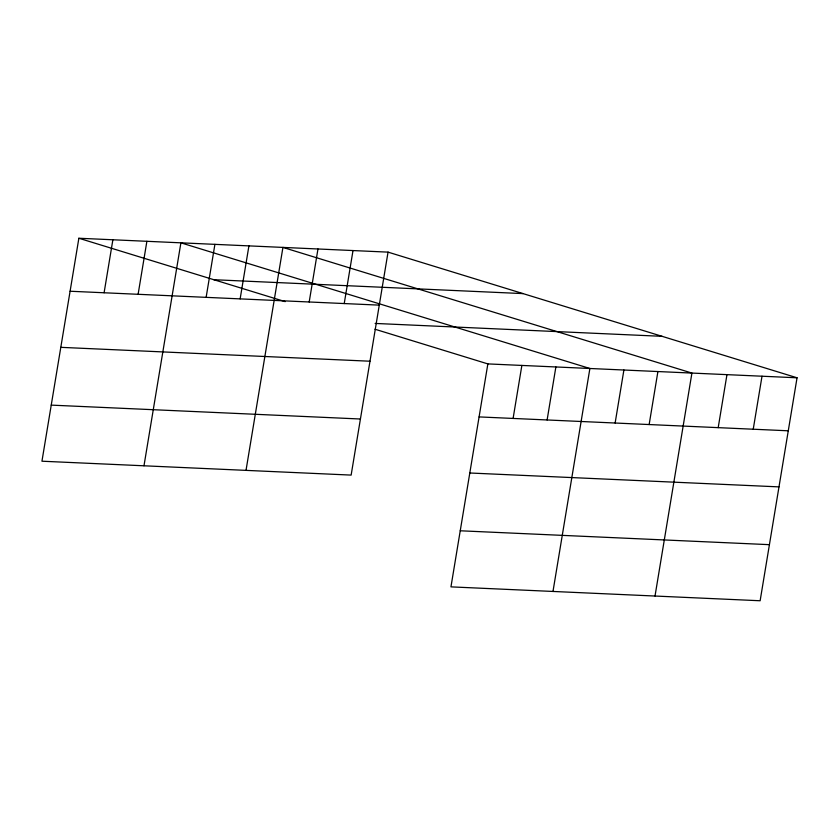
<?xml version="1.0" encoding="UTF-8"?>
<svg xmlns="http://www.w3.org/2000/svg" width="839" height="839" viewBox="0 0 839 839"><rect width="100%" height="100%" fill="white"/><g stroke="black" fill="none" stroke-linecap="round" stroke-linejoin="round"><path stroke-width="1.26" d="M78.866 238.245L41.95 461.209L351.142 475.094L388.048 252.13L78.866 238.245L285.176 301.631M104.099 292.769L112.877 239.765M138.11 294.3L146.888 241.296M143.983 465.792L180.899 242.828L589.89 368.489L552.985 591.453M206.132 297.352L214.91 244.348M240.143 298.883L248.921 245.879M246.016 470.375L282.932 247.411L691.923 373.072L655.018 596.036M309.192 301.988L317.971 248.984M344.231 303.561L353.009 250.557M374.981 329.224L487.858 363.906L450.952 586.87L760.134 600.755L797.05 377.791L388.048 252.13M513.101 418.43L521.868 365.426M547.112 419.961L555.879 366.958M615.134 423.013L623.901 370.009M649.145 424.544L657.912 371.541M718.194 427.649L726.962 374.645M753.233 429.222L762.011 376.218M213.83 279.712L523.022 293.598M70.088 291.238L379.28 305.134M375.127 323.435L662.076 336.324M487.858 363.906L797.05 377.791M60.807 347.336L369.989 361.221M479.09 416.91L788.272 430.795M51.231 405.122L360.424 419.007M469.798 472.997L778.991 486.882M460.233 530.783L769.426 544.668"/></g></svg>
